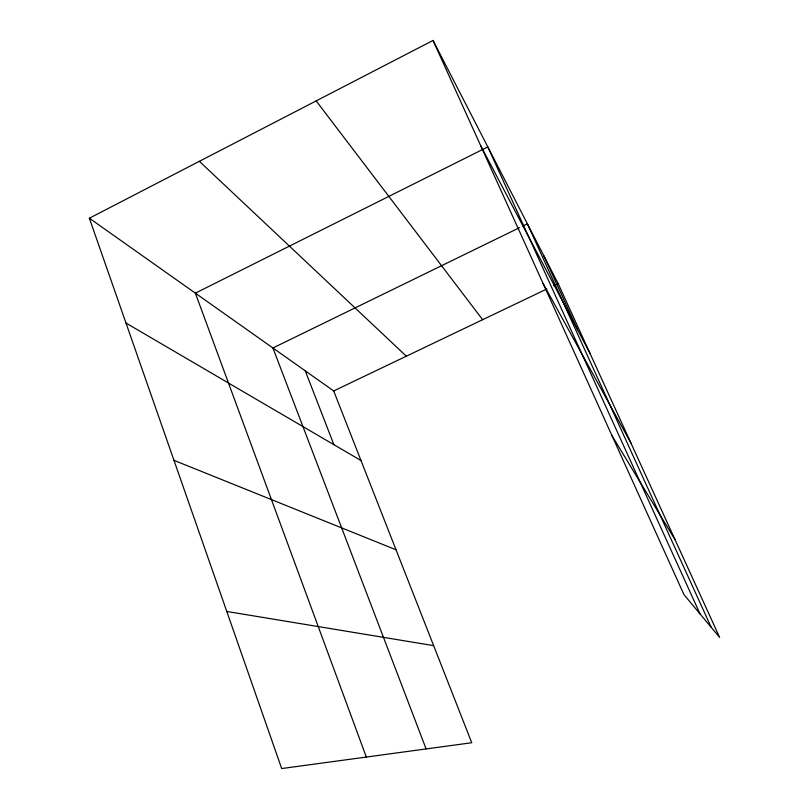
<?xml version="1.0" encoding="UTF-8"?>
<svg xmlns="http://www.w3.org/2000/svg" width="809" height="809" viewBox="0 0 809 809"><rect width="100%" height="100%" fill="white"/><g stroke="black" fill="none" stroke-linecap="round" stroke-linejoin="round"><path stroke-width="1.21" d="M89.364 218.218L333.692 390.949L471.748 742.733L281.674 768.55L89.364 218.218L433.037 40.45L558.149 283.585L719.636 637.401L683.999 594.686L433.037 40.45M519.499 227.693L272.916 347.981L426.11 748.932M522.887 226.045L527.407 223.84L711.202 627.299M333.692 390.949L546.884 288.975M553.639 285.739L558.149 283.585M226.783 611.462L433.644 645.643M173.975 460.341L396.026 549.786M126.002 323.064L361.006 460.543M199.378 161.315L406.34 356.203M316.177 100.903L482.639 319.697M612.049 435.788L674.989 539.583M543.072 283.443L630.969 443.13M480.617 145.509L590.034 353.442M543.81 255.705L577.596 329.809M700.048 613.92L487.817 146.904L195.363 293.151L366.325 757.052M305.266 370.856L333.884 444.677"/></g></svg>
